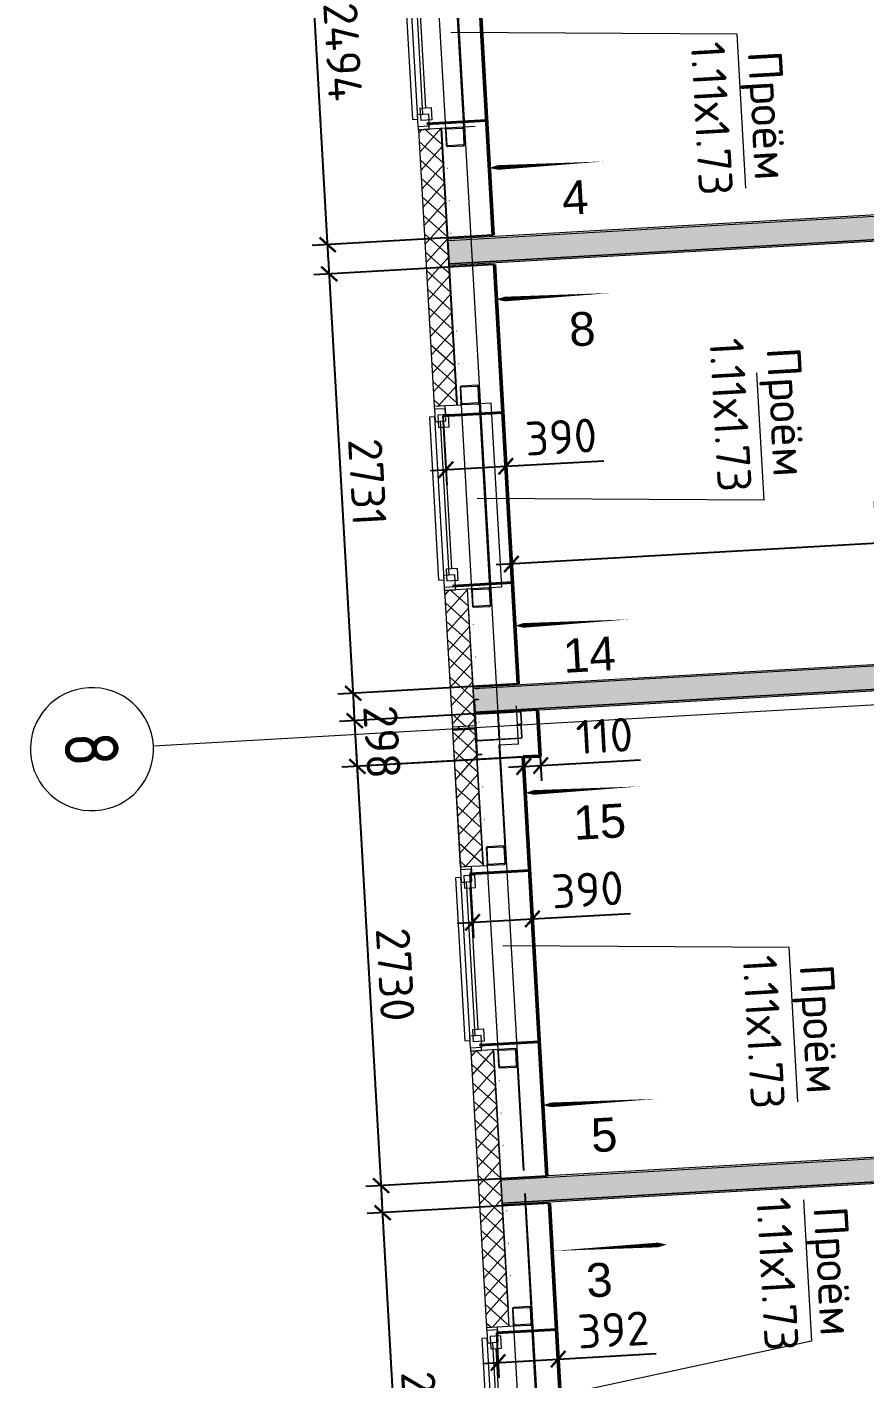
# Model space of a CAD drawing. Header units: metres. Extents: x 107714.6 to 107732.7, y 110796.8 to 110831.
# Drawn here: x 107715.63 to 107721.08, y 110806.31 to 110815.1 of the extents above; entities that cross this region are included whole.
import ezdxf

# ---------------------------------------------------------------- set-up
doc = ezdxf.new("R2010")
doc.units = ezdxf.units.M
doc.header["$PDMODE"] = 35
doc.header["$PDSIZE"] = 0.01
doc.linetypes.add('GOST2.303 5', pattern=[24, 20, -1.5, 1, -1.5])
doc.layers.add('2023.11.08_В_ОТКЛОНЕНИЯ', color=7, linetype='Continuous')
doc.layers.add('_1-1_ Внутренние стены', color=7, linetype='Continuous')
doc.layers.add('Вспомогательные', color=6, linetype='Continuous', plot=False)
for name, color, linetype, lineweight in [('ГКЛ', 250, 'Continuous', 50), ('Оси', 7, 'Continuous', 9), ('Откосы', 250, 'Continuous', 40), ('Размерные', 45, 'Continuous', 15), ('Стены', 7, 'Continuous', 18), ('Стены разрез', 7, 'Continuous', 5), ('Стены штриховка', 7, 'Continuous', 5)]:
    doc.layers.add(name, color=color, linetype=linetype, lineweight=lineweight)
for name, color, linetype, lineweight, true_color in [('Импосты витража', 7, 'Continuous', 9, 0x004080), ('Каркас_Импост', 7, 'Continuous', 9, 0x804000), ('Несущие колонны', 7, 'Continuous', 18, 0x800040), ('Окна', 7, 'Continuous', 9, 0x0080c0), ('Отлив', 7, 'Continuous', 9, 0x008080)]:
    doc.layers.add(name, color=color, linetype=linetype, lineweight=lineweight, true_color=true_color)
doc.styles.add('AxeAndPointZ', font='arial.ttf')
doc.styles.add('GOST 2.304 type A', font='isocpeur.ttf')
doc.styles.add('GOST Common', font='GOST_Common.ttf', dxfattribs={"width": 0.9, "height": 350})
doc.dimstyles.new('ISO-25', dxfattribs={"dimtxt": 0.22, "dimasz": 0.1, "dimexe": 0.1, "dimexo": 0, "dimgap": 0.06, "dimtad": 1, "dimdec": 0, "dimlfac": 1000, "dimtxsty": 'GOST 2.304 type A', "dimblk": 'ARCHTICK', "dimcen": 2.5, "dimdle": 0.1, "dimadec": 0, "dimazin": 0, "dimtfac": 1, "dimtdec": 0, "dimtmove": 0, "dimatfit": 3, "dimfxl": 1, "dimarcsym": 0})
pattern_1 = [(318.25305, (107716.79479, 110843.49668), (0.0998763, 0.1119139), [])]
pattern_2 = [(318.25305, (107716.81975, 110843.4981), (0.0998763, 0.1119139), [])]
pattern_3 = [(318.25305, (107716.79479, 110843.49668), (0.05659657, 0.06341789), []), (48.25305, (107716.79479, 110843.49668), (-0.06341789, 0.05659657), [])]

# ---------------------------------------------------------------- blocks, each defined once
blk = doc.blocks.new('102_Окно_1Створка_Ф_ГОСТ23166-99 - 1160х1750_1170_h-1445331-_О__L2_3_900_')
at = {"layer": 'Каркас_Импост', "color": 7, "lineweight": 18}
for p, q in [((-638.1, 475), (-638.1, 405)), ((-638.1, 475), (-603.1, 475)), ((-618.1, 475), (-538.1, 475)), ((-618.1, 405), (-618.1, 475)), ((-618.1, 475), (-538.1, 475)), ((-618.1, 405), (-618.1, 475)), ((-578.1, 385), (-578.1, 455)), ((-578.1, 455), (-498.1, 455)), ((-538.1, 475), (-538.1, 405)), ((-538.1, 475), (-538.1, 455)), ((-538.1, 440), (461.9, 440)), ((-498.1, 455), (-498.1, 385)), ((421.9, 455), (421.9, 385)), ((501.9, 455), (421.9, 455)), ((541.9, 475), (461.9, 475)), ((461.9, 475), (461.9, 405)), ((461.9, 475), (461.9, 455)), ((541.9, 475), (461.9, 475)), ((501.9, 385), (501.9, 455)), ((561.9, 475), (526.9, 475)), ((541.9, 405), (541.9, 475)), ((541.9, 405), (541.9, 475)), ((561.9, 475), (561.9, 405)), ((-638.1, 405), (-603.1, 405)), ((-538.1, 405), (-618.1, 405)), ((-578.1, 405), (-618.1, 405)), ((-498.1, 385), (-578.1, 385)), ((-498.1, 420), (421.9, 420)), ((421.9, 385), (501.9, 385)), ((461.9, 405), (541.9, 405)), ((541.9, 405), (501.9, 405)), ((561.9, 405), (526.9, 405))]:
    blk.add_line(p, q, dxfattribs=at)
at = {"layer": 'Отлив', "color": 7}
for p, q in [((491.9, 510), (-568.1, 510)), ((-568.1, 510), (-568.1, 475)), ((-568.1, 475), (491.9, 475)), ((491.9, 475), (491.9, 510))]:
    blk.add_line(p, q, dxfattribs=at)
blk = doc.blocks.new('243_КолоннаНесущая_Труба_ГОСТ 30245-2003 - 120x120x5-1251907-_О__L2_3_900_')
at = {"layer": 'Несущие колонны', "color": 7, "lineweight": 5}
for p, q in [((-60, 51), (-60, -51)), ((-55, -51), (-55, 51)), ((51, 60), (-51, 60)), ((-51, 55), (51, 55)), ((55, 51), (55, -51)), ((60, -51), (60, 51)), ((51, -55), (-51, -55)), ((-51, -60), (51, -60))]:
    blk.add_line(p, q, dxfattribs=at)
for centre, radius, start, end in [((-51, 51), 9, 90, 180), ((-51, 51), 4, 90, 180), ((51, 51), 9, 0, 90), ((51, 51), 4, 0, 90), ((-51, -51), 9, 180, 270), ((-51, -51), 4, 180, 270), ((51, -51), 4, 270, 0), ((51, -51), 9, 270, 360)]:
    blk.add_arc(centre, radius, start, end, dxfattribs=at)
blk = doc.blocks.new('Прямоугольный импост - 20х150 мм_Утеплитель_Наружный-V13-_О__L2_3_900_')
at = {"layer": 'Импосты витража'}
h = blk.add_hatch(dxfattribs=at)
h.set_pattern_fill('FP_14', style=0, pattern_type=2)
h.set_pattern_definition([(315, (-33000, -200), (60.10408, 60.10408), []), (225, (-33000, -200), (60.10408, -60.10408), [])])
h.paths.add_polyline_path([(-10, 75), (10, 75), (10, -75), (-10, -75), (-10, -26)], flags=0)
at = {"layer": 'Импосты витража', "color": 7, "lineweight": 18}
for p, q in [((-10, 75), (10, 75)), ((-10, -75), (-10, 75)), ((10, 75), (10, -75)), ((10, -75), (-10, -75))]:
    blk.add_line(p, q, dxfattribs=at)
blk = doc.blocks.new('Ось сетки - Круг_Ø8 мм-6577-_О__L2_3_900_')
at = {"layer": 'Оси', "lineweight": 20}
for start, end in [(360, 180), (180, 360)]:
    blk.add_arc((0, 0), 4, start, end, dxfattribs=at)
blk = doc.blocks.new('к3')
at = {"color": 0, "linetype": 'ByBlock', "lineweight": -2, "ltscale": 200}
for p, q in [((4147417.8, 542805.7), (4147417.8, 542828.2)), ((4147417.8, 542805.7), (4147420.8, 542805.7)), ((4147420.8, 542805.7), (4147420.8, 542828.2)), ((4147425.8, 542836.2), (4147504.8, 542836.2)), ((4147425.8, 542833.2), (4147504.8, 542833.2)), ((4147509.8, 542828.2), (4147509.8, 542544.2)), ((4147512.8, 542828.2), (4147512.8, 542544.2)), ((4147682.8, 542828.2), (4147682.8, 542544.2)), ((4147685.8, 542828.2), (4147685.8, 542544.2)), ((4147769.8, 542836.2), (4147690.8, 542836.2)), ((4147769.8, 542833.2), (4147690.8, 542833.2)), ((4147774.8, 542805.7), (4147774.8, 542828.2)), ((4147777.8, 542805.7), (4147774.8, 542805.7)), ((4147777.8, 542805.7), (4147777.8, 542828.2)), ((4147517.8, 542539.2), (4147588.8, 542539.2)), ((4147517.8, 542536.2), (4147588.8, 542536.2)), ((4147593.8, 542544.2), (4147593.8, 542566.7)), ((4147593.8, 542566.7), (4147596.8, 542566.7)), ((4147596.8, 542544.2), (4147596.8, 542566.7)), ((4147598.8, 542544.2), (4147598.8, 542566.7)), ((4147601.8, 542566.7), (4147598.8, 542566.7)), ((4147601.8, 542544.2), (4147601.8, 542566.7)), ((4147677.8, 542539.2), (4147606.8, 542539.2)), ((4147677.8, 542536.2), (4147606.8, 542536.2))]:
    blk.add_line(p, q, dxfattribs=at)
for centre, radius, start, end in [((4147425.8, 542828.2), 8, 90, 180), ((4147425.8, 542828.2), 5, 90, 180), ((4147504.8, 542828.2), 8, 0, 90), ((4147504.8, 542828.2), 5, 0, 90), ((4147690.8, 542828.2), 8, 90, 180), ((4147690.8, 542828.2), 5, 90, 180), ((4147769.8, 542828.2), 8, 0, 90), ((4147769.8, 542828.2), 5, 0, 90), ((4147517.8, 542544.2), 8, 180, 270), ((4147517.8, 542544.2), 5, 180, 270), ((4147588.8, 542544.2), 8, 270, 0), ((4147588.8, 542544.2), 5, 270, 0), ((4147606.8, 542544.2), 8, 180, 270), ((4147606.8, 542544.2), 5, 180, 270), ((4147677.8, 542544.2), 5, 270, 0), ((4147677.8, 542544.2), 8, 270, 0)]:
    blk.add_arc(centre, radius, start, end, dxfattribs=at)
at = {"layer": 'Вспомогательные', "color": 0, "ltscale": 10}
for p, q in [((4147690.3, 542836.2), (4147505.3, 542836.2)), ((4147682.8, 542686.2), (4147512.8, 542686.2))]:
    blk.add_line(p, q, dxfattribs=at)
blk = doc.blocks.new('_ArchTick')
at = {"color": 0, "linetype": 'ByBlock', "lineweight": 9, "const_width": 0.15}
blk.add_lwpolyline([(-0.5, -0.5), (0.5, 0.5)], dxfattribs=at)
blk = doc.blocks.new('*D68')
at = {"layer": 'Defpoints', "color": 0, "lineweight": 9, "transparency": 16777216}
for p in [(107717.9387, 110807.3867), (107719.0239, 110807.4484, 4.067), (107719.1707, 110804.7914, 4.067)]:
    blk.add_point(p, dxfattribs=at)
at = {"layer": 'ГКЛ', "color": 0, "lineweight": -2, "transparency": 16777216}
for p, q in [((107718.0954, 110804.6301), (107717.933, 110807.4865)), ((107719.0239, 110807.4484), (107717.8389, 110807.381)), ((107719.1707, 110804.7914), (107717.9899, 110804.7243))]:
    blk.add_line(p, q, dxfattribs=at)
at = {"layer": 'ГКЛ', "color": 0, "lineweight": -2, "transparency": 16777216, "xscale": 0.1, "yscale": 0.1, "zscale": 0.1}
for p, rotation in [((107717.9387, 110807.3867), 93.25304974487426), ((107718.0897, 110804.73), 273.2530497448743)]:
    blk.add_blockref('_ArchTick', p, dxfattribs=dict(at, rotation=rotation))
at = {"layer": 'ГКЛ', "color": 0, "lineweight": 9, "transparency": 16777216, "insert": (107718.1839, 110806.068), "char_height": 0.22, "attachment_point": 5, "rotation": 273.25305, "style": 'GOST 2.304 type A'}
blk.add_mtext('2661', dxfattribs=at)
blk = doc.blocks.new('*D69')
at = {"layer": 'Defpoints', "color": 0, "lineweight": 9, "transparency": 16777216}
for p in [(107717.7738, 110810.2888), (107718.8529, 110810.3502, 4.036), (107719.0063, 110807.6242, 4.036)]:
    blk.add_point(p, dxfattribs=at)
at = {"layer": 'ГКЛ', "color": 0, "lineweight": -2, "transparency": 16777216}
for p, q in [((107717.9344, 110807.4631), (107717.7681, 110810.3887)), ((107718.8529, 110810.3502), (107717.6739, 110810.2832)), ((107719.0063, 110807.6242), (107717.8288, 110807.5573))]:
    blk.add_line(p, q, dxfattribs=at)
at = {"layer": 'ГКЛ', "color": 0, "lineweight": -2, "transparency": 16777216, "xscale": 0.1, "yscale": 0.1, "zscale": 0.1}
for p, rotation in [((107717.7738, 110810.2888), 93.25304974487426), ((107717.9287, 110807.5629), 273.2530497448743)]:
    blk.add_blockref('_ArchTick', p, dxfattribs=dict(at, rotation=rotation))
at = {"layer": 'ГКЛ', "color": 0, "lineweight": 9, "transparency": 16777216, "insert": (107718.0209, 110808.9355), "char_height": 0.22, "attachment_point": 5, "rotation": 273.25305, "style": 'GOST 2.304 type A'}
blk.add_mtext('2730', dxfattribs=at)
blk = doc.blocks.new('*D70')
at = {"layer": 'Defpoints', "color": 0, "lineweight": 9, "transparency": 16777216}
for p in [(107718.9458, 110810.6536, 3.953), (107717.7569, 110810.5861), (107718.9627, 110810.3564, 3.953)]:
    blk.add_point(p, dxfattribs=at)
at = {"layer": 'ГКЛ', "color": 0, "lineweight": -2, "transparency": 16777216}
for p, q in [((107718.9458, 110810.6536), (107717.657, 110810.5804)), ((107717.7794, 110810.189), (107717.7512, 110810.6859)), ((107718.9627, 110810.3564), (107717.6739, 110810.2832))]:
    blk.add_line(p, q, dxfattribs=at)
at = {"layer": 'ГКЛ', "color": 0, "lineweight": -2, "transparency": 16777216, "xscale": 0.1, "yscale": 0.1, "zscale": 0.1}
for p, rotation in [((107717.7569, 110810.5861), 93.25304974487426), ((107717.7738, 110810.2888), 273.2530497448743)]:
    blk.add_blockref('_ArchTick', p, dxfattribs=dict(at, rotation=rotation))
at = {"layer": 'ГКЛ', "color": 0, "lineweight": 9, "transparency": 16777216, "insert": (107717.935, 110810.4471), "char_height": 0.22, "attachment_point": 5, "rotation": 273.25305, "style": 'GOST 2.304 type A'}
blk.add_mtext('298', dxfattribs=at)
blk = doc.blocks.new('*D71')
at = {"layer": 'Defpoints', "color": 0, "lineweight": 9, "transparency": 16777216}
for p in [(107718.6651, 110813.5521, 4.33), (107717.5917, 110813.491), (107718.8201, 110810.8255, 4.33)]:
    blk.add_point(p, dxfattribs=at)
at = {"layer": 'ГКЛ', "color": 0, "lineweight": -2, "transparency": 16777216}
for p, q in [((107718.6651, 110813.5521), (107717.4919, 110813.4854)), ((107717.7524, 110810.6646), (107717.5861, 110813.5909)), ((107718.8201, 110810.8255), (107717.6469, 110810.7588))]:
    blk.add_line(p, q, dxfattribs=at)
at = {"layer": 'ГКЛ', "color": 0, "lineweight": -2, "transparency": 16777216, "xscale": 0.1, "yscale": 0.1, "zscale": 0.1}
for p, rotation in [((107717.5917, 110813.491), 93.25304974487426), ((107717.7467, 110810.7645), 273.2530497448743)]:
    blk.add_blockref('_ArchTick', p, dxfattribs=dict(at, rotation=rotation))
at = {"layer": 'ГКЛ', "color": 0, "lineweight": 9, "transparency": 16777216, "insert": (107717.839, 110812.1374), "char_height": 0.22, "attachment_point": 5, "rotation": 273.25305, "style": 'GOST 2.304 type A'}
blk.add_mtext('2731', dxfattribs=at)
blk = doc.blocks.new('*D72')
at = {"layer": 'Defpoints', "color": 0, "lineweight": 9, "transparency": 16777216}
for p in [(107718.5166, 110816.2319, 4.052), (107717.4394, 110816.1707), (107718.6565, 110813.742, 4.052)]:
    blk.add_point(p, dxfattribs=at)
at = {"layer": 'ГКЛ', "color": 0, "lineweight": -2, "transparency": 16777216}
for p, q in [((107717.5866, 110813.5811), (107717.4338, 110816.2706)), ((107718.5166, 110816.2319), (107717.3396, 110816.165)), ((107718.6565, 110813.742), (107717.4811, 110813.6752))]:
    blk.add_line(p, q, dxfattribs=at)
at = {"layer": 'ГКЛ', "color": 0, "lineweight": -2, "transparency": 16777216, "xscale": 0.1, "yscale": 0.1, "zscale": 0.1}
for p, rotation in [((107717.4394, 110816.1707), 93.25304974487426), ((107717.581, 110813.6809), 273.2530497448743)]:
    blk.add_blockref('_ArchTick', p, dxfattribs=dict(at, rotation=rotation))
at = {"layer": 'ГКЛ', "color": 0, "lineweight": 9, "transparency": 16777216, "insert": (107717.6799, 110814.9355), "char_height": 0.22, "attachment_point": 5, "rotation": 273.25305, "style": 'GOST 2.304 type A'}
blk.add_mtext('2494', dxfattribs=at)
blk = doc.blocks.new('*D89')
at = {"layer": 'Defpoints', "color": 0, "lineweight": 9, "transparency": 16777216}
for p in [(107718.8529, 110810.3502), (107718.9627, 110810.3564), (107718.9662, 110810.2943)]:
    blk.add_point(p, dxfattribs=at)
at = {"layer": 'ГКЛ', "color": 0, "lineweight": -2, "transparency": 16777216}
for p, q in [((107718.8565, 110810.2881), (107718.7566, 110810.2824)), ((107718.8529, 110810.3502), (107718.8621, 110810.1883)), ((107718.8565, 110810.2881), (107718.9662, 110810.2943)), ((107718.9627, 110810.3564), (107718.9719, 110810.1945)), ((107718.9662, 110810.2943), (107719.6152, 110810.3312))]:
    blk.add_line(p, q, dxfattribs=at)
at = {"layer": 'ГКЛ', "color": 0, "lineweight": -2, "transparency": 16777216, "xscale": 0.1, "yscale": 0.1, "zscale": 0.1}
for p, rotation in [((107718.8565, 110810.2881), 3.253049744874268), ((107718.9662, 110810.2943), 183.2530497448743)]:
    blk.add_blockref('_ArchTick', p, dxfattribs=dict(at, rotation=rotation))
at = {"layer": 'ГКЛ', "color": 0, "lineweight": 9, "transparency": 16777216, "insert": (107719.3809, 110810.4882), "char_height": 0.22, "attachment_point": 5, "rotation": 3.25305, "style": 'GOST 2.304 type A'}
blk.add_mtext('110', dxfattribs=at)
blk = doc.blocks.new('*D122')
at = {"layer": 'Defpoints', "color": 0, "lineweight": 9, "transparency": 16777216}
for p in [(107718.7196, 110812.592, 4.33), (107718.3304, 110812.568, 4.33), (107718.7396, 110812.2404)]:
    blk.add_point(p, dxfattribs=at)
at = {"layer": 'Откосы', "color": 0, "lineweight": -2, "transparency": 16777216}
for p, q in [((107718.7196, 110812.592), (107718.7453, 110812.1405)), ((107718.3304, 110812.568), (107718.3559, 110812.1184)), ((107718.2504, 110812.2125), (107718.7396, 110812.2404)), ((107718.7396, 110812.2404), (107719.3766, 110812.2766))]:
    blk.add_line(p, q, dxfattribs=at)
at = {"layer": 'Откосы', "color": 0, "lineweight": -2, "transparency": 16777216, "xscale": 0.1, "yscale": 0.1, "zscale": 0.1}
for p, rotation in [((107718.3503, 110812.2182), 183.2530497448743), ((107718.7396, 110812.2404), 3.253049744874275)]:
    blk.add_blockref('_ArchTick', p, dxfattribs=dict(at, rotation=rotation))
at = {"layer": 'Откосы', "color": 0, "lineweight": 9, "transparency": 16777216, "insert": (107719.0984, 110812.431), "char_height": 0.22, "attachment_point": 5, "rotation": 3.25305, "style": 'GOST 2.304 type A'}
blk.add_mtext('390', dxfattribs=at)
blk = doc.blocks.new('*D123')
at = {"layer": 'Defpoints', "color": 0, "lineweight": 9, "transparency": 16777216}
for p in [(107718.5051, 110809.5902, 4.005), (107718.8945, 110809.6123, 4.005), (107718.9124, 110809.2968)]:
    blk.add_point(p, dxfattribs=at)
at = {"layer": 'Откосы', "color": 0, "lineweight": -2, "transparency": 16777216}
for p, q in [((107718.5051, 110809.5902), (107718.5287, 110809.1749)), ((107718.8945, 110809.6123), (107718.9181, 110809.197)), ((107718.9124, 110809.2968), (107719.5494, 110809.3331)), ((107718.4232, 110809.269), (107718.9124, 110809.2968))]:
    blk.add_line(p, q, dxfattribs=at)
at = {"layer": 'Откосы', "color": 0, "lineweight": -2, "transparency": 16777216, "xscale": 0.1, "yscale": 0.1, "zscale": 0.1}
for p, rotation in [((107718.523, 110809.2747), 183.2530497448743), ((107718.9124, 110809.2968), 3.253049744874275)]:
    blk.add_blockref('_ArchTick', p, dxfattribs=dict(at, rotation=rotation))
at = {"layer": 'Откосы', "color": 0, "lineweight": 9, "transparency": 16777216, "insert": (107719.2711, 110809.4875), "char_height": 0.22, "attachment_point": 5, "rotation": 3.25305, "style": 'GOST 2.304 type A'}
blk.add_mtext('390', dxfattribs=at)
blk = doc.blocks.new('*D124')
at = {"layer": 'Defpoints', "color": 0, "lineweight": 9, "transparency": 16777216}
for p in [(107718.6781, 110806.6054, 4.067), (107719.0692, 110806.6276, 4.067), (107719.0802, 110806.4351)]:
    blk.add_point(p, dxfattribs=at)
at = {"layer": 'Откосы', "color": 0, "lineweight": -2, "transparency": 16777216}
for p, q in [((107718.6781, 110806.6054), (107718.6947, 110806.313)), ((107719.0692, 110806.6276), (107719.0859, 110806.3352)), ((107718.5892, 110806.4072), (107719.0802, 110806.4351)), ((107719.0802, 110806.4351), (107719.7172, 110806.4713))]:
    blk.add_line(p, q, dxfattribs=at)
at = {"layer": 'Откосы', "color": 0, "lineweight": -2, "transparency": 16777216, "xscale": 0.1, "yscale": 0.1, "zscale": 0.1}
for p, rotation in [((107718.6891, 110806.4129), 183.2530497448743), ((107719.0802, 110806.4351), 3.253049744874275)]:
    blk.add_blockref('_ArchTick', p, dxfattribs=dict(at, rotation=rotation))
at = {"layer": 'Откосы', "color": 0, "lineweight": 9, "transparency": 16777216, "insert": (107719.439, 110806.6258), "char_height": 0.22, "attachment_point": 5, "rotation": 3.25305, "style": 'GOST 2.304 type A'}
blk.add_mtext('392', dxfattribs=at)
blk = doc.blocks.new('*D142')
at = {"layer": 'Defpoints', "color": 0, "lineweight": 9, "transparency": 16777216}
for p in [(107718.7758, 110811.6044), (107724.1401, 110811.3096), (107718.8201, 110810.8255, 4.33)]:
    blk.add_point(p, dxfattribs=at)
at = {"layer": 'Откосы', "color": 0, "lineweight": -2, "transparency": 16777216}
for p, q in [((107724.1401, 110811.3096), (107724.1005, 110812.0073)), ((107724.206, 110811.9131), (107718.6759, 110811.5988)), ((107718.8201, 110810.8255), (107718.7701, 110811.7043))]:
    blk.add_line(p, q, dxfattribs=at)
at = {"layer": 'Откосы', "color": 0, "lineweight": -2, "transparency": 16777216, "xscale": 0.1, "yscale": 0.1, "zscale": 0.1}
for p, rotation in [((107724.1061, 110811.9074), 3.253049744874268), ((107718.7758, 110811.6044), 183.2530497448743)]:
    blk.add_blockref('_ArchTick', p, dxfattribs=dict(at, rotation=rotation))
at = {"layer": 'Откосы', "color": 0, "lineweight": 9, "transparency": 16777216, "insert": (107721.4313, 110811.9257), "char_height": 0.22, "attachment_point": 5, "rotation": 3.25305, "style": 'GOST 2.304 type A'}
blk.add_mtext('5339', dxfattribs=at)

msp = doc.modelspace()

# ---------------------------------------------------------------- hatches: boundary and pattern name
at = {"layer": '_1-1_ Внутренние стены', "linetype": 'Continuous', "lineweight": 5}
h = msp.add_hatch(dxfattribs=at)
h.set_pattern_fill('ГАЗОБЕТОН_0004', color=253, scale=0.001, angle=-86.74695, style=0, pattern_type=2)
h.set_pattern_definition([(318.25305, (107712.11832, 110770.6826), (0.05992578, 0.06714835), []), (3.25305, (107712.17824, 110770.74975), (-0.00459642, 0.08086948), [0, -0.054, 0, -0.081]), (68.25305, (107712.24539, 110770.689824), (0.07523517, -0.03001115), [0, -0.0396, 0, -0.0684])])
h.paths.add_polyline_path([(107724.6277, 110814.0627), (107718.3628, 110813.7067), (107718.3713, 110813.5569), (107724.6362, 110813.913)])
h = msp.add_hatch(dxfattribs=at)
h.set_pattern_fill('ГАЗОБЕТОН_0004', color=253, scale=0.001, angle=-86.74695, style=0, pattern_type=2)
h.set_pattern_definition([(318.25305, (107712.28396, 110767.768305), (0.05992578, 0.06714835), []), (3.25305, (107712.343885, 110767.83545), (-0.00459642, 0.08086948), [0, -0.054, 0, -0.081]), (68.25305, (107712.41103, 110767.77553), (0.07523517, -0.03001115), [0, -0.0396, 0, -0.0684])])
h.paths.add_polyline_path([(107724.7933, 110811.1484), (107718.5284, 110810.7924), (107718.5369, 110810.6426), (107724.8018, 110810.9987)])
h = msp.add_hatch(dxfattribs=at)
h.set_pattern_fill('ГАЗОБЕТОН_0004', color=253, scale=0.001, angle=-86.74695, style=0, pattern_type=2)
h.set_pattern_definition([(318.25305, (107712.46543, 110764.57546), (0.05992578, 0.06714835), []), (3.25305, (107712.52536, 110764.64261), (-0.00459642, 0.08086948), [0, -0.054, 0, -0.081]), (68.25305, (107712.59251, 110764.58268), (0.07523517, -0.03001115), [0, -0.0396, 0, -0.0684])])
h.paths.add_polyline_path([(107724.9748, 110807.9556), (107718.7099, 110807.5995), (107718.7184, 110807.4498), (107724.9833, 110807.8058)])
at = {"layer": 'Стены штриховка', "lineweight": 5}
h = msp.add_hatch(dxfattribs=at)
h.set_pattern_fill('FP_5', color=253, scale=0.001, angle=-86.74695, style=0, pattern_type=2)
h.set_pattern_definition(pattern_2)
h.paths.add_polyline_path([(107718.3446, 110814.4316), (107718.4464, 110812.6407), (107718.4484, 110812.6408), (107718.3458, 110814.4379), (107718.3443, 110814.4378), (107718.3444, 110814.4351)], flags=0)
h.paths.add_polyline_path([(107718.565, 110810.554), (107718.567, 110810.5542), (107718.5161, 110811.4427), (107718.5145, 110811.4426), (107718.56, 110810.6413)], flags=0)
h.paths.add_polyline_path([(107718.2363, 110816.3373), (107718.2762, 110815.6358), (107718.2782, 110815.636), (107718.2277, 110816.5245), (107718.2257, 110816.5244)], flags=0)
h = msp.add_hatch(dxfattribs=at)
h.set_pattern_fill('FP_5', color=253, scale=0.001, angle=-86.74695, style=0, pattern_type=2)
h.set_pattern_definition(pattern_1)
h.paths.add_polyline_path([(107718.3418, 110811.4328), (107718.3923, 110810.5442), (107718.3943, 110810.5443), (107718.3438, 110811.4329)], flags=0)
h.paths.add_polyline_path([(107718.0529, 110816.5146), (107718.1034, 110815.626), (107718.1054, 110815.6261), (107718.0549, 110816.5147)], flags=0)
h.paths.add_polyline_path([(107718.1715, 110814.428), (107718.2737, 110812.6309), (107718.2757, 110812.631), (107718.1735, 110814.4281)], flags=0)
h = msp.add_hatch(dxfattribs=at)
h.set_pattern_fill('FP_6', color=253, scale=0.001, angle=-86.74695, style=0, pattern_type=2)
h.set_pattern_definition(pattern_3)
h.paths.add_polyline_path([(107718.1054, 110815.6261), (107718.2512, 110815.6344), (107718.2007, 110816.523), (107718.0549, 110816.5147)], flags=0)
h.paths.add_polyline_path([(107718.3438, 110811.4329), (107718.3943, 110810.5443), (107718.54, 110810.5526), (107718.4895, 110811.4412), (107718.4426, 110811.4385)], flags=0)
h.paths.add_polyline_path([(107718.2757, 110812.631), (107718.4214, 110812.6393), (107718.3193, 110814.4364), (107718.1735, 110814.4281)], flags=0)
h = msp.add_hatch(dxfattribs=at)
h.set_pattern_fill('FP_5', color=253, scale=0.001, angle=-86.74695, style=0, pattern_type=2)
h.set_pattern_definition(pattern_1)
h.paths.add_polyline_path([(107718.6142, 110806.6405), (107718.6162, 110806.6406), (107718.514, 110808.4377), (107718.512, 110808.4376)], flags=0)
h.paths.add_polyline_path([(107718.7328, 110804.5539), (107718.7348, 110804.554), (107718.6843, 110805.4426), (107718.6823, 110805.4425)], flags=0)
h.paths.add_polyline_path([(107718.3934, 110810.5243), (107718.4439, 110809.6357), (107718.4459, 110809.6358), (107718.3954, 110810.5244)], flags=0)
h = msp.add_hatch(dxfattribs=at)
h.set_pattern_fill('FP_6', color=253, scale=0.001, angle=-86.74695, style=0, pattern_type=2)
h.set_pattern_definition(pattern_3)
h.paths.add_polyline_path([(107718.514, 110808.4377), (107718.6162, 110806.6406), (107718.7619, 110806.6489), (107718.6598, 110808.446), (107718.6129, 110808.4434)], flags=0)
h.paths.add_polyline_path([(107718.3954, 110810.5244), (107718.4459, 110809.6358), (107718.5917, 110809.6441), (107718.5412, 110810.5327), (107718.4943, 110810.53)], flags=0)
h.paths.add_polyline_path([(107718.7348, 110804.554), (107718.8805, 110804.5623), (107718.83, 110805.4509), (107718.6843, 110805.4426)], flags=0)
h = msp.add_hatch(dxfattribs=at)
h.set_pattern_fill('FP_5', color=253, scale=0.001, angle=-86.74695, style=0, pattern_type=2)
h.set_pattern_definition(pattern_2)
h.paths.add_polyline_path([(107718.7837, 110806.706), (107718.7869, 110806.6503), (107718.7889, 110806.6505), (107718.6863, 110808.4475), (107718.6847, 110808.4474), (107718.7778, 110806.8095)], flags=0)
h.paths.add_polyline_path([(107718.9055, 110804.5637), (107718.9075, 110804.5638), (107718.8565, 110805.4524), (107718.855, 110805.4523), (107718.9014, 110804.6347)], flags=0)
h.paths.add_polyline_path([(107718.6166, 110809.6455), (107718.6186, 110809.6456), (107718.5681, 110810.5342), (107718.5661, 110810.5341), (107718.613, 110809.7093)], flags=0)

# ---------------------------------------------------------------- linework, layer by layer
at = {"lineweight": 5, "ltscale": 0.1}
for p, q in [((107718.3713, 110813.5569), (107724.6362, 110813.913)), ((107718.3719, 110813.5469), (107724.6367, 110813.903)), ((107718.5369, 110810.6426), (107724.8018, 110810.9987)), ((107718.5375, 110810.6326), (107724.8024, 110810.9887)), ((107718.8222, 110810.434), (107718.8081, 110810.683)), ((107718.7184, 110807.4498), (107724.9833, 110807.8058)), ((107718.719, 110807.4398), (107724.9839, 110807.7958))]:
    msp.add_line(p, q, dxfattribs=at)
at = {"lineweight": 9}
for points in [[(107720.3012, 110814.0484), (107720.2442, 110815.0506), (107718.3816, 110815.061)], [(107720.3695, 110812.8469), (107720.4165, 110812.0197), (107718.5539, 110812.0301)], [(107720.6388, 110808.1089), (107720.5818, 110809.1112), (107718.7192, 110809.1215)], [(107720.675, 110807.4714), (107720.7273, 110806.5518), (107718.8877, 110806.1559)]]:
    msp.add_lwpolyline(points, dxfattribs=at)
at = {"layer": '2023.11.08_В_ОТКЛОНЕНИЯ'}
for points, elevation in [([(107719.3807, 110814.2224, 0, 0, 0), (107718.6319, 110814.1798, 0, 0.16, 0), (107718.9314, 110814.1968, 0.03, 0.03, 0), (107719.3807, 110814.2224, 0, 0, 0)], 4.052), ([(107719.4268, 110813.3672, 0, 0, 0), (107718.678, 110813.3246, 0, 0.16, 0), (107718.9775, 110813.3416, 0.03, 0.03, 0), (107719.4268, 110813.3672, 0, 0, 0)], 4.33), ([(107719.5474, 110811.245, 0, 0, 0), (107718.7986, 110811.2025, 0, 0.16, 0), (107719.0981, 110811.2195, 0.03, 0.03, 0), (107719.5474, 110811.245, 0, 0, 0)], 4.33), ([(107719.6149, 110810.1588, 0, 0, 0), (107718.8661, 110810.1162, 0, 0.16, 0), (107719.1656, 110810.1333, 0.03, 0.03, 0), (107719.6149, 110810.1588, 0, 0, 0)], 4.036), ([(107719.7292, 110808.1276, 0, 0, 0), (107718.9804, 110808.0851, 0, 0.16, 0), (107719.2799, 110808.1021, 0.03, 0.03, 0), (107719.7292, 110808.1276, 0, 0, 0)], 4.036), ([(107719.0367, 110807.1379, 0, 0, 0), (107719.7855, 110807.1804, 0, 0.16, 0), (107719.486, 110807.1634, 0.03, 0.03, 0), (107719.0367, 110807.1379, 0, 0, 0)], 4.067)]:
    msp.add_lwpolyline(points, format="xyseb", dxfattribs=dict(at, elevation=elevation))
at = {"layer": 'ГКЛ'}
for points, elevation in [([(107718.6565, 110813.742), (107718.5166, 110816.2319)], 4.052), ([(107718.8201, 110810.8255), (107718.6651, 110813.5521)], 4.33), ([(107718.9627, 110810.3564), (107718.9458, 110810.6536)], 3.953), ([(107718.9627, 110810.3564), (107718.8529, 110810.3502)], 4.005), ([(107719.0063, 110807.6242), (107718.8529, 110810.3502)], 4.036), ([(107719.1707, 110804.7914), (107719.0239, 110807.4484)], 4.067)]:
    msp.add_lwpolyline(points, dxfattribs=dict(at, elevation=elevation))
at = {"layer": 'Оси', "linetype": 'GOST2.303 5'}
for p, q in [((107718.1876, 110819.4319), (107718.8566, 110807.6609)), ((107716.4473, 110810.4237), (107731.9939, 110811.3073)), ((107718.8652, 110807.5112), (107719.4724, 110796.8267))]:
    msp.add_line(p, q, dxfattribs=at)
at = {"layer": 'Откосы'}
for points, elevation in [([(107718.6146, 110814.4882), (107718.2252, 110814.4661)], 4.052), ([(107718.7198, 110812.5901), (107718.3304, 110812.568)], 4.33), ([(107718.7826, 110811.4839), (107718.3933, 110811.4618)], 4.33), ([(107718.8945, 110809.6123), (107718.5051, 110809.5902)], 4.005), ([(107718.9572, 110808.4981), (107718.5678, 110808.476)], 4.005), ([(107719.0692, 110806.6276), (107718.6781, 110806.6054)], 4.067)]:
    msp.add_lwpolyline(points, dxfattribs=dict(at, elevation=elevation))
at = {"layer": 'Стены', "lineweight": 5}
for points in [[(107718.2782, 110815.636), (107718.3463, 110814.4379)], [(107718.4661, 110814.4447), (107718.398, 110815.6428)], [(107724.6271, 110814.0727), (107718.3652, 110813.7168)], [(107724.6277, 110814.0627), (107718.3658, 110813.7068)], [(107724.6362, 110813.913), (107718.3713, 110813.5569)], [(107718.4484, 110812.6408), (107718.5165, 110811.4427)], [(107718.6363, 110811.4495), (107718.5682, 110812.6476)], [(107718.6431, 110812.6519), (107718.7112, 110811.4538)], [(107724.7927, 110811.1584), (107718.5308, 110810.8025)], [(107724.7933, 110811.1484), (107718.5314, 110810.7925)], [(107724.8018, 110810.9987), (107718.5369, 110810.6426)], [(107718.6186, 110809.6456), (107718.6867, 110808.4476)], [(107724.9742, 110807.9656), (107718.7123, 110807.6097)], [(107724.9748, 110807.9556), (107718.7129, 110807.5997)], [(107724.9833, 110807.8058), (107718.7184, 110807.4498)], [(107718.7889, 110806.6505), (107718.857, 110805.4524)], [(107718.9768, 110805.4592), (107718.9087, 110806.6573)]]:
    msp.add_lwpolyline(points, dxfattribs=at)
at = {"layer": 'Стены разрез', "lineweight": 5}
for p, q in [((107718.1715, 110814.428), (107718.2737, 110812.6309)), ((107718.3463, 110814.4379), (107718.1735, 110814.4281)), ((107718.4254, 110812.6395), (107718.3233, 110814.4366)), ((107718.3468, 110814.4289), (107718.3463, 110814.4379)), ((107718.5409, 110814.449), (107718.4661, 110814.4447)), ((107718.4661, 110814.4447), (107718.4666, 110814.4357)), ((107718.2986, 110812.6323), (107718.4484, 110812.6408)), ((107718.4484, 110812.6408), (107718.4479, 110812.6498)), ((107718.5677, 110812.6566), (107718.5682, 110812.6476)), ((107718.5682, 110812.6476), (107718.6431, 110812.6519)), ((107718.3418, 110811.4328), (107718.3923, 110810.5442)), ((107718.5165, 110811.4427), (107718.3438, 110811.4329)), ((107718.517, 110811.4337), (107718.5165, 110811.4427)), ((107718.7112, 110811.4538), (107718.6363, 110811.4495)), ((107718.6363, 110811.4495), (107718.6368, 110811.4406)), ((107718.542, 110810.5527), (107718.4978, 110811.3305)), ((107718.5432, 110810.5328), (107718.3934, 110810.5243)), ((107718.3934, 110810.5243), (107718.4439, 110809.6357)), ((107718.5937, 110809.6442), (107718.5432, 110810.5328)), ((107718.8222, 110810.434), (107718.6944, 110810.4267)), ((107718.6944, 110810.4267), (107718.7321, 110809.7633)), ((107718.4689, 110809.6371), (107718.6186, 110809.6456)), ((107718.6186, 110809.6456), (107718.6181, 110809.6546)), ((107718.7379, 110809.6614), (107718.7384, 110809.6524)), ((107718.6867, 110808.4476), (107718.512, 110808.4376)), ((107718.512, 110808.4376), (107718.6142, 110806.6405)), ((107718.7576, 110806.7599), (107718.6618, 110808.4461)), ((107718.6872, 110808.4386), (107718.6867, 110808.4476)), ((107718.8065, 110808.4544), (107718.8071, 110808.4454)), ((107718.8128, 110808.3435), (107718.8517, 110807.6607)), ((107718.8602, 110807.5109), (107718.9024, 110806.7681)), ((107718.6142, 110806.6405), (107718.7889, 110806.6505)), ((107718.7889, 110806.6505), (107718.7884, 110806.6594)), ((107718.9082, 110806.6663), (107718.9087, 110806.6573))]:
    msp.add_line(p, q, dxfattribs=at)
at = {"layer": 'Стены штриховка', "lineweight": 5}
for p, q in [((107718.2757, 110812.631), (107718.1735, 110814.4281)), ((107718.4214, 110812.6393), (107718.3193, 110814.4364)), ((107718.3943, 110810.5443), (107718.3438, 110811.4329)), ((107718.54, 110810.5526), (107718.4895, 110811.4412)), ((107718.4459, 110809.6358), (107718.3954, 110810.5244)), ((107718.5917, 110809.6441), (107718.5412, 110810.5327)), ((107718.6162, 110806.6406), (107718.514, 110808.4377)), ((107718.7619, 110806.6489), (107718.6598, 110808.446))]:
    msp.add_line(p, q, dxfattribs=at)

# ---------------------------------------------------------------- block references
at = {"layer": 'Импосты витража', "color": 7, "extrusion": (0, 0, -1), "xscale": 0.001, "yscale": 0.001, "zscale": 0.001, "rotation": 266.7469502589375}
msp.add_blockref('Прямоугольный импост - 20х150 мм_Утеплитель_Наружный-V13-_О__L2_3_900_', (-107718.4677, 110810.5385), dxfattribs=at)
at = {"layer": 'Несущие колонны', "color": 7, "xscale": 0.0009999999999999998, "yscale": 0.0009999999999999998, "zscale": 0.0009999999999999998, "rotation": 273.2530497410625}
for p in [(107718.4096, 110814.3814), (107718.5049, 110812.7041), (107718.5798, 110811.3862), (107718.6751, 110809.7089), (107718.75, 110808.3911), (107718.8454, 110806.7138)]:
    msp.add_blockref('243_КолоннаНесущая_Труба_ГОСТ 30245-2003 - 120x120x5-1251907-_О__L2_3_900_', p, dxfattribs=at)
at = {"layer": 'Окна', "color": 7, "xscale": 0.0009999999999999998, "yscale": 0.0009999999999999998, "zscale": 0.0009999999999999998, "rotation": 93.25304974106248}
for p in [(107718.6096, 110815.092), (107718.7798, 110812.0968), (107718.95, 110809.1017), (107719.1203, 110806.1065)]:
    msp.add_blockref('102_Окно_1Створка_Ф_ГОСТ23166-99 - 1160х1750_1170_h-1445331-_О__L2_3_900_', p, dxfattribs=at)
at = {"layer": 'Оси', "lineweight": 20, "xscale": 0.09999999999999992, "yscale": 0.09999999999999992, "zscale": 0.09999999999999992, "rotation": 273.2530497410625}
msp.add_blockref('Ось сетки - Круг_Ø8 мм-6577-_О__L2_3_900_', (107716.048, 110810.401), dxfattribs=at)
at = {"layer": 'Размерные', "color": 0, "xscale": 0.0009999999999999998, "yscale": 0.0009999999999999998, "zscale": 0.0009999999999999998, "rotation": 93.25304974106248}
msp.add_blockref('к3', (108495.8634, 106700.432), dxfattribs=at)

# ---------------------------------------------------------------- texts
at = {"layer": '2023.11.08_В_ОТКЛОНЕНИЯ', "style": 'AxeAndPointZ'}
for s, p in [('4', (107719.1112, 110813.8738, 4.052)), ('8', (107719.1573, 110813.0186, 4.33)), ('14', (107719.1177, 110810.8968, 4.33)), ('15', (107719.1852, 110809.8106, 4.036)), ('5', (107719.2995, 110807.7794, 4.036)), ('3', (107719.2682, 110806.8355, 4.067))]:
    msp.add_text(s, height=0.22, rotation=3.25305, dxfattribs=at).set_placement(p)
at = {"layer": 'ГКЛ', "lineweight": 9, "char_height": 0.22, "attachment_point": 5, "rotation": 273.25305, "style": 'GOST 2.304 type A'}
for insert in [(107720.2629, 110814.5111), (107720.3845, 110812.5833), (107720.6005, 110808.5716), (107720.6899, 110806.9976)]:
    msp.add_mtext('Проём \\P1.11х1.73', dxfattribs=dict(at, insert=insert))
at = {"layer": 'Оси', "insert": (107716.2138, 110810.5244), "char_height": 0.35, "width": 0.274177, "attachment_point": 1, "rotation": 273.25305, "style": 'GOST Common'}
msp.add_mtext('\\fGOST Common|b0|i0|c204|p34|;\\W.9;8', dxfattribs=at)

# ---------------------------------------------------------------- dimensions: what is measured, and where the dimension line sits
at = {"layer": 'ГКЛ', "lineweight": 9}
for base, p1, p2, angle, picture, middle in [((107717.4394, 110816.1707), (107718.6565, 110813.742, 4.052), (107718.5166, 110816.2319, 4.052), 273.25305, '*D72', (107717.6799, 110814.9355)), ((107717.5917, 110813.491), (107718.8201, 110810.8255, 4.33), (107718.6651, 110813.5521, 4.33), 273.25305, '*D71', (107717.839, 110812.1374)), ((107718.9662, 110810.2943), (107718.8529, 110810.3502), (107718.9627, 110810.3564), 3.25305, '*D89', (107719.3809, 110810.4882)), ((107717.7738, 110810.2888), (107719.0063, 110807.6242, 4.036), (107718.8529, 110810.3502, 4.036), 273.25305, '*D69', (107718.0209, 110808.9355)), ((107717.9387, 110807.3867), (107719.1707, 110804.7914, 4.067), (107719.0239, 110807.4484, 4.067), 273.25305, '*D68', (107718.1839, 110806.068))]:
    dim = msp.add_linear_dim(base=base, p1=p1, p2=p2, angle=angle, dimstyle='ISO-25', dxfattribs=at)
    dim.commit()
    dim.dimension.update_dxf_attribs({"geometry": picture, "text_midpoint": middle})
dim = msp.add_linear_dim(base=(107717.7569, 110810.5861), p1=(107718.9627, 110810.3564, 3.953), p2=(107718.9458, 110810.6536, 3.953), angle=273.25305, dimstyle='ISO-25', dxfattribs=at)
dim.commit()
dim.dimension.update_dxf_attribs({"geometry": '*D70', "text_midpoint": (107717.7653, 110810.4374), "dimtype": 160})
at = {"layer": 'Откосы', "lineweight": 9}
for base, p1, p2, picture, middle in [((107718.7396, 110812.2404), (107718.3304, 110812.568, 4.33), (107718.7196, 110812.592, 4.33), '*D122', (107719.0984, 110812.431)), ((107718.7758, 110811.6044), (107724.1401, 110811.3096), (107718.8201, 110810.8255, 4.33), '*D142', (107721.4313, 110811.9257)), ((107718.9124, 110809.2968), (107718.5051, 110809.5902, 4.005), (107718.8945, 110809.6123, 4.005), '*D123', (107719.2711, 110809.4875)), ((107719.0802, 110806.4351), (107718.6781, 110806.6054, 4.067), (107719.0692, 110806.6276, 4.067), '*D124', (107719.439, 110806.6258))]:
    dim = msp.add_linear_dim(base=base, p1=p1, p2=p2, angle=3.25305, dimstyle='ISO-25', dxfattribs=at)
    dim.commit()
    dim.dimension.update_dxf_attribs({"geometry": picture, "text_midpoint": middle})

doc.saveas('drawing.dxf')
